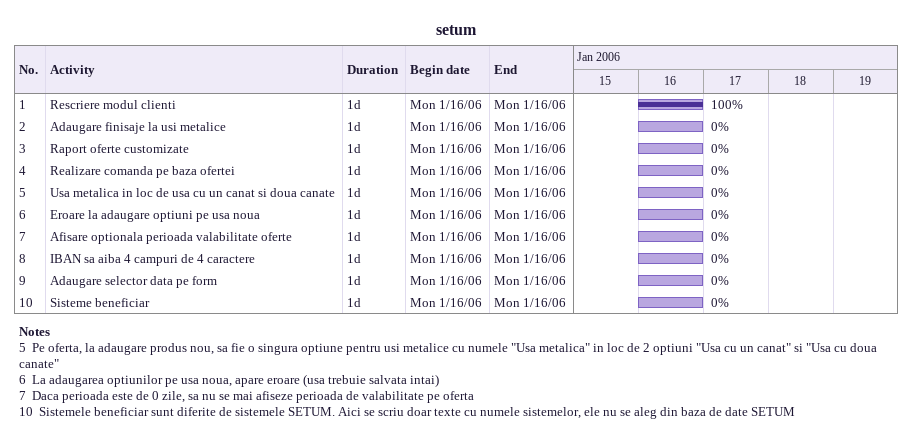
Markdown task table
setum

| ID | Task | Duration | Start | Finish | % complete |
|---|---|---|---|---|---|
| 1 | Rescriere modul clienti | 1d | 2006-01-16 | 2006-01-16 | 100 |
| 2 | Adaugare finisaje la usi metalice | 1d | 2006-01-16 | 2006-01-16 | 0 |
| 3 | Raport oferte customizate | 1d | 2006-01-16 | 2006-01-16 | 0 |
| 4 | Realizare comanda pe baza ofertei | 1d | 2006-01-16 | 2006-01-16 | 0 |
| 5 | Usa metalica in loc de usa cu un canat si doua canate | 1d | 2006-01-16 | 2006-01-16 | 0 |
| 6 | Eroare la adaugare optiuni pe usa noua | 1d | 2006-01-16 | 2006-01-16 | 0 |
| 7 | Afisare optionala perioada valabilitate oferte | 1d | 2006-01-16 | 2006-01-16 | 0 |
| 8 | IBAN sa aiba 4 campuri de 4 caractere | 1d | 2006-01-16 | 2006-01-16 | 0 |
| 9 | Adaugare selector data pe form | 1d | 2006-01-16 | 2006-01-16 | 0 |
| 10 | Sisteme beneficiar | 1d | 2006-01-16 | 2006-01-16 | 0 |

Notes
- 5: Pe oferta, la adaugare produs nou, sa fie o singura optiune pentru usi metalice cu numele "Usa metalica" in loc de 2 optiuni "Usa cu un canat" si "Usa cu doua canate"
- 6: La adaugarea optiunilor pe usa noua, apare eroare (usa trebuie salvata intai)
- 7: Daca perioada este de 0 zile, sa nu se mai afiseze perioada de valabilitate pe oferta
- 10: Sistemele beneficiar sunt diferite de sistemele SETUM. Aici se scriu doar texte cu numele sistemelor, ele nu se aleg din baza de date SETUM
